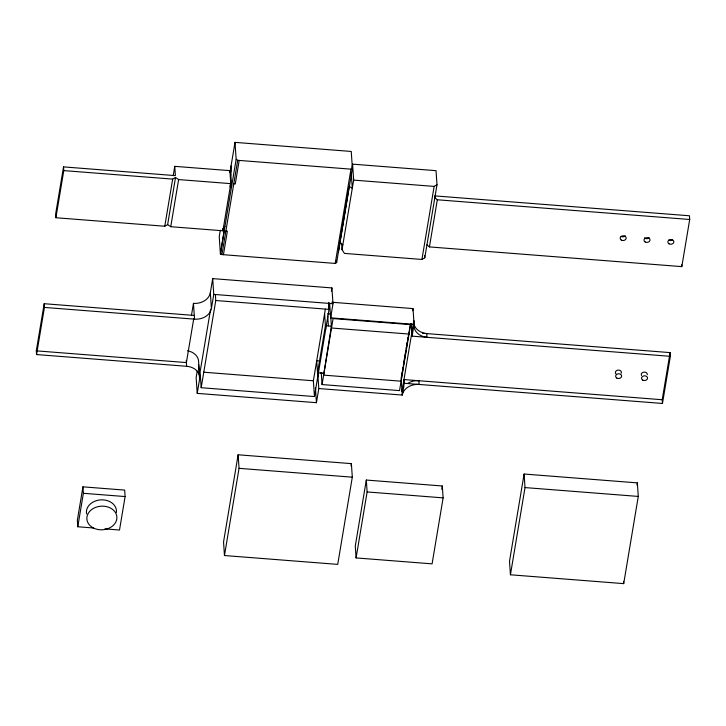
<?xml version="1.0" encoding="UTF-8"?>
<svg xmlns="http://www.w3.org/2000/svg" width="726" height="726" viewBox="0 0 726 726"><rect width="100%" height="100%" fill="white"/><g stroke="black" fill="none" stroke-linecap="round" stroke-linejoin="round"><path stroke-width="1.09" d="M230.786 183.642L229.897 170.646L174.757 166.345L175.393 175.628L63.534 166.889L55.648 214.025L55.902 217.736L164.784 226.24L167.633 224.615L175.52 177.48L178.623 179.567L230.786 183.642L222.9 230.777L170.746 226.703L167.633 224.615M55.902 217.736L63.788 170.601L63.534 166.889M317.725 372.765L318.805 388.546L316.436 402.685L197.218 393.374L199.586 379.235A15.046 11.825 -3.9 0 0 186.655 366.285L36.554 354.56L36.3 350.849L44.186 303.713L194.278 315.438M36.554 354.56L44.44 307.425L44.186 303.713M104.853 528.873L119.509 530.016L125.108 496.557L124.663 490.095L82.936 486.837L77.346 520.297L77.782 526.758L93.572 527.993M77.782 526.758L83.381 493.299L82.936 486.837M164.784 226.24L172.661 179.104L175.52 177.48M173.187 175.765L174.757 166.345M170.746 226.703L178.623 179.567M191.446 315.429L193.461 303.368A15.046 11.825 -3.9 0 0 210.331 292.75L212.7 278.612L331.918 287.923L332.998 303.704L330.629 317.843L414.083 324.368A15.437 12.124 -3.9 0 0 427.015 337.309L426.761 333.597A15.437 12.124 -3.9 0 1 413.829 320.647L402.004 391.35A15.046 11.825 -3.9 0 1 403.892 386.931M193.733 318.723L186.4 362.573L36.3 350.849M220.314 230.215L219.234 236.64L220.45 254.463L224.334 229.97M229.96 172.552L235.006 142.369L351.248 151.453L352.391 168.35L336.628 262.612L335.203 263.429L221.938 254.581L220.386 253.537L236.159 159.266L235.006 142.369M197.236 371.068L196.138 377.593L197.218 393.374M230.432 176.5L231.394 170.764L231.059 165.936M210.576 309.33L200.104 371.93L201.184 387.711L314.449 396.559L329.032 309.367L328.569 302.597M44.44 307.425L194.532 319.15A15.046 11.825 -3.9 0 0 211.411 308.532L213.771 294.393L212.7 278.612M221.938 254.581L237.711 160.31L236.159 159.266M201.184 387.711L215.767 300.519L215.386 294.883M223.436 254.69L227.374 231.131L225.886 231.013M239.199 160.428L235.26 183.996L233.763 183.878M238.128 454.785L223.544 541.977L224.461 555.535L337.726 564.383L352.31 477.182L351.384 463.633L238.128 454.785L239.045 468.334L224.461 555.535M314.449 396.559L313.369 380.778L325.348 309.167M335.203 263.429L350.967 169.158L352.391 168.35M351.711 169.303L352.573 164.149L436.036 170.664L436.998 184.776L424.774 257.83L421.924 259.454L344.423 253.401L342.037 249.635L341.601 243.246M328.479 308.486L329.377 303.132M331.374 291.19L331.918 287.923M342.037 249.635L353.662 180.112L352.573 164.149M401.124 381.195L323.633 375.133L331.392 326.183L325.42 325.684L317.543 372.819L322.244 373.119M322.054 384.562L333.089 318.578L410.58 324.631L399.545 390.615L322.054 384.562L321.246 372.783M351.012 465.865L351.384 463.633M366.312 480.049L355.277 546.043L356.085 557.922L432.088 563.857L443.123 497.873L442.315 485.984L366.312 480.049L367.12 491.938L356.085 557.922M401.179 378.237L401.551 376.05M401.914 373.854L402.277 371.658M402.649 369.47L403.012 367.274M403.384 365.087L405.761 350.839M406.133 348.643L406.496 346.447M406.859 344.26L407.232 342.064M407.595 339.877L407.967 337.681M408.33 335.494L408.693 333.298M410.48 323.705L401.188 379.281L402.258 395.062L318.805 388.546M412.649 310.728L413.012 308.586L331.809 302.243M421.924 259.454L434.139 186.4L436.998 184.776M404.228 383.283L662.466 403.456L662.212 399.736L403.974 379.571L404.228 383.283L402.258 395.062A15.046 11.825 -3.9 0 1 419.129 384.444L418.884 380.733A15.046 11.825 -3.9 0 0 407.767 383.355M662.466 403.456L670.352 356.321L412.114 336.147L414.083 324.368L413.012 308.586M429.429 246.913L437.315 199.777L434.829 197.735L434.702 195.884L689.446 215.776L689.7 219.488L681.814 266.623L429.429 246.913L426.942 244.871M441.753 489.342L442.315 485.984M524.099 474.033L509.516 561.225L510.432 574.783L623.698 583.631L638.281 496.43L637.355 482.881L524.099 474.033L525.016 487.582L510.432 574.783M636.983 485.113L637.355 482.881M662.212 399.736L670.098 352.609L422.505 333.261M223.49 227.247L224.924 226.43M237.711 160.31L350.967 169.158M353.662 180.112L434.139 186.4M63.788 170.601L172.661 179.104M437.315 199.777L689.7 219.488M213.771 294.393L332.998 303.704M215.767 300.519L329.032 309.367M327.58 313.85L330.566 314.077L331.51 328.007L409.01 334.06M319.703 360.976L316.717 360.749L317.797 376.531M203.471 372.193L313.369 380.778M525.016 487.582L638.281 496.43M239.045 468.334L352.31 477.182M367.12 491.938L443.123 497.873M83.381 493.299L125.108 496.557M320.52 373.046L323.506 373.309M339.723 242.829L342.826 244.925M681.687 264.772L681.814 266.623M670.098 352.609L670.352 356.321M623.543 581.372L623.698 583.631M424.628 255.661L424.774 257.83M411.261 323.66L412.114 336.147M351.193 172.398L352.282 188.361L349.179 186.273L338.407 252.004M336.474 260.362L336.628 262.612M329.631 303.187L330.629 317.843M327.735 316.037L328.406 325.91M324.604 313.614L325.675 329.395M315.438 388.029L316.436 402.685M230.795 174.304L231.621 186.364L230.196 187.181L230.051 185.012M222.755 228.608L222.9 230.777M210.331 292.75L211.411 308.532M199.714 377.683L198.634 361.902A15.046 11.825 -3.9 0 0 187.508 350.758M198.588 364.579L199.586 379.235M193.461 303.368L194.532 319.15M186.246 360.377L186.655 366.285M641.512 375.442A3.013 2.369 -3.9 0 1 643.898 372.129A3.013 2.369 -3.9 0 1 647.265 374.698M616.002 373.944A3.013 2.369 -3.9 0 1 617.998 370.106A3.013 2.369 -3.9 0 1 621.166 373.273M672.385 240.043A3.013 2.369 -3.9 0 1 668.728 240.079M649.144 237.701A3.013 2.369 -3.9 0 1 644.37 237.819M625.295 235.832A3.013 2.369 -3.9 0 1 621.084 236.377M86.603 513.944A15.046 11.825 -3.9 0 1 101.005 499.851A15.046 11.825 -3.9 0 1 116.396 512.474M616.81 378.083A3.013 2.369 -3.9 0 0 621.619 376.386A3.013 2.369 -3.9 0 0 617.49 373.999A3.013 2.369 -3.9 0 0 616.81 378.083M642.71 380.097A3.013 2.369 -3.9 0 0 647.519 378.409A3.013 2.369 -3.9 0 0 643.39 376.023A3.013 2.369 -3.9 0 0 642.71 380.097M621.338 240.097A3.013 2.369 -3.9 0 0 626.148 238.4A3.013 2.369 -3.9 0 0 622.019 236.014A3.013 2.369 -3.9 0 0 621.338 240.097M645.178 241.958A3.013 2.369 -3.9 0 0 649.988 240.261A3.013 2.369 -3.9 0 0 645.859 237.874A3.013 2.369 -3.9 0 0 645.178 241.958M668.982 243.791A3.013 2.369 -3.9 0 0 673.828 242.166A3.013 2.369 -3.9 0 0 669.753 239.716A3.013 2.369 -3.9 0 0 668.982 243.791M93.073 527.802A15.046 11.825 -3.9 0 0 116.822 518.791A15.046 11.825 -3.9 0 0 95.714 507.347A15.046 11.825 -3.9 0 0 93.073 527.802"/></g></svg>
